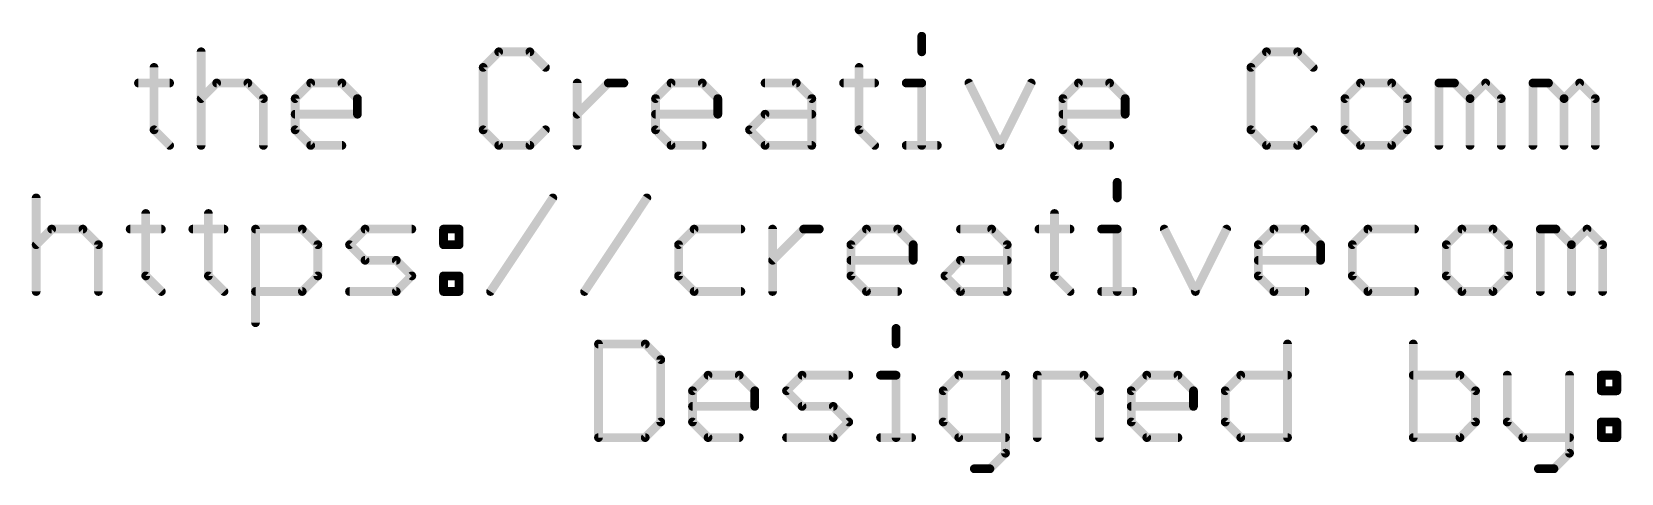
# Model space of a CAD drawing. Extents: x -10 to 108, y -11 to 39.
# Drawn here: x 23.23 to 50.91, y -10.7 to -3.03 of the extents above; entities that cross this region are included whole.
import ezdxf

# ---------------------------------------------------------------- set-up
doc = ezdxf.new("R2010")
doc.units = 0
doc.layers.add('51', color=53, linetype='CONTINUOUS')

msp = doc.modelspace()

# ---------------------------------------------------------------- linework, layer by layer
at = {"layer": '51', "const_width": 0.1524}
for points in [[(38.7262, -3.1056), (38.7262, -3.3768)], [(26.1764, -3.3768), (26.1764, -5.0038)], [(31.359, -3.3768), (31.0879, -3.648)], [(31.9014, -3.3768), (31.359, -3.3768)], [(32.1725, -3.648), (31.9014, -3.3768)], [(44.7291, -3.3768), (44.458, -3.648)], [(45.2715, -3.3768), (44.7291, -3.3768)], [(45.5426, -3.648), (45.2715, -3.3768)], [(25.3561, -3.648), (25.3561, -4.7326)], [(31.0879, -3.648), (31.0879, -4.7326)], [(37.6348, -3.648), (37.6348, -4.7326)], [(44.458, -3.648), (44.458, -4.7326)], [(25.085, -3.9191), (25.6273, -3.9191)], [(26.1764, -4.1903), (26.4476, -3.9191)], [(26.4476, -3.9191), (26.9899, -3.9191)], [(26.9899, -3.9191), (27.2611, -4.1903)], [(27.8136, -4.1903), (28.0847, -3.9191)], [(28.0847, -3.9191), (28.6271, -3.9191)], [(28.6271, -3.9191), (28.8982, -4.1903)], [(32.725, -5.0038), (32.725, -3.9191)], [(32.725, -4.4615), (33.2674, -3.9191)], [(33.2674, -3.9191), (33.5385, -3.9191)], [(34.0893, -4.1903), (34.3605, -3.9191)], [(34.3605, -3.9191), (34.9028, -3.9191)], [(34.9028, -3.9191), (35.174, -4.1903)], [(35.9976, -3.9191), (36.54, -3.9191)], [(36.54, -3.9191), (36.8111, -4.1903)], [(37.3636, -3.9191), (37.906, -3.9191)], [(38.4551, -3.9191), (38.7262, -3.9191)], [(38.7262, -3.9191), (38.7262, -5.0038)], [(39.5465, -3.9191), (40.0888, -5.0038)], [(40.0888, -5.0038), (40.6312, -3.9191)], [(41.1837, -4.1903), (41.4548, -3.9191)], [(41.4548, -3.9191), (41.9972, -3.9191)], [(41.9972, -3.9191), (42.2683, -4.1903)], [(46.3663, -3.9191), (46.0951, -4.1903)], [(46.9086, -3.9191), (46.3663, -3.9191)], [(47.1798, -4.1903), (46.9086, -3.9191)], [(47.7323, -5.0038), (47.7323, -3.9191)], [(47.7323, -3.9191), (48.0035, -3.9191)], [(48.0035, -3.9191), (48.2746, -4.1903)], [(48.2746, -4.1903), (48.5458, -3.9191)], [(48.5458, -3.9191), (48.817, -4.1903)], [(49.3695, -5.0038), (49.3695, -3.9191)], [(49.3695, -3.9191), (49.6406, -3.9191)], [(49.6406, -3.9191), (49.9118, -4.1903)], [(49.9118, -4.1903), (50.1829, -3.9191)], [(50.1829, -3.9191), (50.4541, -4.1903)], [(27.2611, -4.1903), (27.2611, -5.0038)], [(27.8136, -4.7326), (27.8136, -4.1903)], [(28.8982, -4.1903), (28.8982, -4.4615)], [(34.0893, -4.7326), (34.0893, -4.1903)], [(35.174, -4.1903), (35.174, -4.4615)], [(36.8111, -4.1903), (36.8111, -5.0038)], [(41.1837, -4.7326), (41.1837, -4.1903)], [(42.2683, -4.1903), (42.2683, -4.4615)], [(46.0951, -4.1903), (46.0951, -4.7326)], [(47.1798, -4.7326), (47.1798, -4.1903)], [(48.2746, -4.1903), (48.2746, -5.0038)], [(48.817, -4.1903), (48.817, -5.0038)], [(49.9118, -4.1903), (49.9118, -5.0038)], [(50.4541, -4.1903), (50.4541, -5.0038)], [(28.8982, -4.4615), (27.8136, -4.4615)], [(35.174, -4.4615), (34.0893, -4.4615)], [(35.7265, -4.7326), (35.9976, -4.4615)], [(35.9976, -4.4615), (36.8111, -4.4615)], [(42.2683, -4.4615), (41.1837, -4.4615)], [(25.3561, -4.7326), (25.6273, -5.0038)], [(28.0847, -5.0038), (27.8136, -4.7326)], [(31.0879, -4.7326), (31.359, -5.0038)], [(31.9014, -5.0038), (32.1725, -4.7326)], [(34.3605, -5.0038), (34.0893, -4.7326)], [(35.9976, -5.0038), (35.7265, -4.7326)], [(37.6348, -4.7326), (37.906, -5.0038)], [(41.4548, -5.0038), (41.1837, -4.7326)], [(44.458, -4.7326), (44.7291, -5.0038)], [(45.2715, -5.0038), (45.5426, -4.7326)], [(46.0951, -4.7326), (46.3663, -5.0038)], [(46.9086, -5.0038), (47.1798, -4.7326)], [(28.6271, -5.0038), (28.0847, -5.0038)], [(31.359, -5.0038), (31.9014, -5.0038)], [(34.9028, -5.0038), (34.3605, -5.0038)], [(36.8111, -5.0038), (35.9976, -5.0038)], [(38.4551, -5.0038), (38.9974, -5.0038)], [(41.9972, -5.0038), (41.4548, -5.0038)], [(44.7291, -5.0038), (45.2715, -5.0038)], [(46.3663, -5.0038), (46.9086, -5.0038)], [(42.129, -5.6456), (42.129, -5.9168)], [(23.3034, -5.9168), (23.3034, -7.5438)], [(31.2163, -7.5438), (32.3009, -5.9168)], [(32.8534, -7.5438), (33.9381, -5.9168)], [(25.2117, -6.188), (25.2117, -7.2726)], [(26.3031, -6.188), (26.3031, -7.2726)], [(41.0375, -6.188), (41.0375, -7.2726)], [(23.3034, -6.7303), (23.5745, -6.4591)], [(23.5745, -6.4591), (24.1168, -6.4591)], [(24.1168, -6.4591), (24.388, -6.7303)], [(24.9405, -6.4591), (25.4828, -6.4591)], [(26.032, -6.4591), (26.5743, -6.4591)], [(27.1234, -8.0861), (27.1234, -6.4591)], [(27.1234, -6.4591), (27.9369, -6.4591)], [(27.9369, -6.4591), (28.208, -6.7303)], [(28.7605, -6.7303), (29.0317, -6.4591)], [(29.0317, -6.4591), (29.8452, -6.4591)], [(30.3977, -6.4591), (30.6689, -6.4591)], [(30.3977, -6.7303), (30.3977, -6.4591)], [(30.6689, -6.4591), (30.6689, -6.7303)], [(34.7618, -6.4591), (34.4906, -6.7303)], [(35.5753, -6.4591), (34.7618, -6.4591)], [(36.1277, -7.5438), (36.1277, -6.4591)], [(36.1277, -7.0015), (36.6701, -6.4591)], [(36.6701, -6.4591), (36.9412, -6.4591)], [(37.492, -6.7303), (37.7632, -6.4591)], [(37.7632, -6.4591), (38.3055, -6.4591)], [(38.3055, -6.4591), (38.5767, -6.7303)], [(39.4004, -6.4591), (39.9427, -6.4591)], [(39.9427, -6.4591), (40.2139, -6.7303)], [(40.7664, -6.4591), (41.3087, -6.4591)], [(41.8578, -6.4591), (42.129, -6.4591)], [(42.129, -6.4591), (42.129, -7.5438)], [(42.9492, -6.4591), (43.4916, -7.5438)], [(43.4916, -7.5438), (44.0339, -6.4591)], [(44.5864, -6.7303), (44.8576, -6.4591)], [(44.8576, -6.4591), (45.3999, -6.4591)], [(45.3999, -6.4591), (45.671, -6.7303)], [(46.4947, -6.4591), (46.2235, -6.7303)], [(47.3082, -6.4591), (46.4947, -6.4591)], [(48.1319, -6.4591), (47.8607, -6.7303)], [(48.6742, -6.4591), (48.1319, -6.4591)], [(48.9454, -6.7303), (48.6742, -6.4591)], [(49.4979, -7.5438), (49.4979, -6.4591)], [(49.4979, -6.4591), (49.769, -6.4591)], [(49.769, -6.4591), (50.0402, -6.7303)], [(50.0402, -6.7303), (50.3114, -6.4591)], [(50.3114, -6.4591), (50.5825, -6.7303)], [(24.388, -6.7303), (24.388, -7.5438)], [(28.208, -6.7303), (28.208, -7.2726)], [(29.0317, -7.0015), (28.7605, -6.7303)], [(30.6689, -6.7303), (30.3977, -6.7303)], [(34.4906, -6.7303), (34.4906, -7.2726)], [(37.492, -7.2726), (37.492, -6.7303)], [(38.5767, -6.7303), (38.5767, -7.0015)], [(40.2139, -6.7303), (40.2139, -7.5438)], [(44.5864, -7.2726), (44.5864, -6.7303)], [(45.671, -6.7303), (45.671, -7.0015)], [(46.2235, -6.7303), (46.2235, -7.2726)], [(47.8607, -6.7303), (47.8607, -7.2726)], [(48.9454, -7.2726), (48.9454, -6.7303)], [(50.0402, -6.7303), (50.0402, -7.5438)], [(50.5825, -6.7303), (50.5825, -7.5438)], [(25.2117, -7.2726), (25.4828, -7.5438)], [(26.3031, -7.2726), (26.5743, -7.5438)], [(28.208, -7.2726), (27.9369, -7.5438)], [(29.574, -7.0015), (29.0317, -7.0015)], [(29.8452, -7.2726), (29.574, -7.0015)], [(29.574, -7.5438), (29.8452, -7.2726)], [(30.3977, -7.2726), (30.6689, -7.2726)], [(30.3977, -7.5438), (30.3977, -7.2726)], [(30.6689, -7.2726), (30.6689, -7.5438)], [(34.4906, -7.2726), (34.7618, -7.5438)], [(38.5767, -7.0015), (37.492, -7.0015)], [(37.7632, -7.5438), (37.492, -7.2726)], [(39.1292, -7.2726), (39.4004, -7.0015)], [(39.4004, -7.5438), (39.1292, -7.2726)], [(39.4004, -7.0015), (40.2139, -7.0015)], [(41.0375, -7.2726), (41.3087, -7.5438)], [(45.671, -7.0015), (44.5864, -7.0015)], [(44.8576, -7.5438), (44.5864, -7.2726)], [(46.2235, -7.2726), (46.4947, -7.5438)], [(47.8607, -7.2726), (48.1319, -7.5438)], [(48.6742, -7.5438), (48.9454, -7.2726)], [(27.9369, -7.5438), (27.1234, -7.5438)], [(28.7605, -7.5438), (29.574, -7.5438)], [(30.6689, -7.5438), (30.3977, -7.5438)], [(34.7618, -7.5438), (35.5753, -7.5438)], [(38.3055, -7.5438), (37.7632, -7.5438)], [(40.2139, -7.5438), (39.4004, -7.5438)], [(41.8578, -7.5438), (42.4001, -7.5438)], [(45.3999, -7.5438), (44.8576, -7.5438)], [(46.4947, -7.5438), (47.3082, -7.5438)], [(48.1319, -7.5438), (48.6742, -7.5438)], [(38.2788, -8.1856), (38.2788, -8.4568)], [(33.0962, -8.4568), (33.0962, -10.0838)], [(33.9097, -8.4568), (33.0962, -8.4568)], [(34.1809, -8.728), (33.9097, -8.4568)], [(45.0952, -8.4568), (45.0952, -10.0838)], [(47.2849, -8.4568), (47.2849, -10.0838)], [(34.1809, -9.8126), (34.1809, -8.728)], [(34.7334, -9.2703), (35.0045, -8.9991)], [(35.0045, -8.9991), (35.5468, -8.9991)], [(35.5468, -8.9991), (35.818, -9.2703)], [(36.3705, -9.2703), (36.6417, -8.9991)], [(36.6417, -8.9991), (37.4552, -8.9991)], [(38.0077, -8.9991), (38.2788, -8.9991)], [(38.2788, -8.9991), (38.2788, -10.0838)], [(39.3703, -8.9991), (39.0991, -9.2703)], [(40.1838, -8.9991), (39.3703, -8.9991)], [(40.1838, -10.355), (40.1838, -8.9991)], [(40.7363, -10.0838), (40.7363, -8.9991)], [(40.7363, -8.9991), (41.5498, -8.9991)], [(41.5498, -8.9991), (41.8209, -9.2703)], [(42.3734, -9.2703), (42.6446, -8.9991)], [(42.6446, -8.9991), (43.1869, -8.9991)], [(43.1869, -8.9991), (43.4581, -9.2703)], [(44.0106, -9.2703), (44.2817, -8.9991)], [(44.2817, -8.9991), (45.0952, -8.9991)], [(48.0984, -8.9991), (47.2849, -8.9991)], [(48.3695, -9.2703), (48.0984, -8.9991)], [(48.922, -8.9991), (48.922, -9.8126)], [(50.0067, -8.9991), (50.0067, -10.355)], [(50.5592, -8.9991), (50.8304, -8.9991)], [(50.5592, -9.2703), (50.5592, -8.9991)], [(50.8304, -8.9991), (50.8304, -9.2703)], [(34.7334, -9.8126), (34.7334, -9.2703)], [(35.818, -9.2703), (35.818, -9.5415)], [(36.6417, -9.5415), (36.3705, -9.2703)], [(39.0991, -9.2703), (39.0991, -9.8126)], [(41.8209, -9.2703), (41.8209, -10.0838)], [(42.3734, -9.8126), (42.3734, -9.2703)], [(43.4581, -9.2703), (43.4581, -9.5415)], [(44.0106, -9.8126), (44.0106, -9.2703)], [(48.3695, -9.8126), (48.3695, -9.2703)], [(50.8304, -9.2703), (50.5592, -9.2703)], [(35.818, -9.5415), (34.7334, -9.5415)], [(37.184, -9.5415), (36.6417, -9.5415)], [(37.4552, -9.8126), (37.184, -9.5415)], [(43.4581, -9.5415), (42.3734, -9.5415)], [(33.9097, -10.0838), (34.1809, -9.8126)], [(35.0045, -10.0838), (34.7334, -9.8126)], [(37.184, -10.0838), (37.4552, -9.8126)], [(39.0991, -9.8126), (39.3703, -10.0838)], [(42.6446, -10.0838), (42.3734, -9.8126)], [(44.2817, -10.0838), (44.0106, -9.8126)], [(48.0984, -10.0838), (48.3695, -9.8126)], [(48.922, -9.8126), (49.1932, -10.0838)], [(50.5592, -9.8126), (50.8304, -9.8126)], [(50.5592, -10.0838), (50.5592, -9.8126)], [(50.8304, -9.8126), (50.8304, -10.0838)], [(33.0962, -10.0838), (33.9097, -10.0838)], [(35.5468, -10.0838), (35.0045, -10.0838)], [(36.3705, -10.0838), (37.184, -10.0838)], [(38.0077, -10.0838), (38.55, -10.0838)], [(39.3703, -10.0838), (40.1838, -10.0838)], [(43.1869, -10.0838), (42.6446, -10.0838)], [(45.0952, -10.0838), (44.2817, -10.0838)], [(47.2849, -10.0838), (48.0984, -10.0838)], [(49.1932, -10.0838), (50.0067, -10.0838)], [(50.8304, -10.0838), (50.5592, -10.0838)], [(39.9126, -10.6261), (40.1838, -10.355)], [(50.0067, -10.355), (49.7355, -10.6261)], [(39.6414, -10.6261), (39.9126, -10.6261)], [(49.7355, -10.6261), (49.4644, -10.6261)]]:
    msp.add_lwpolyline(points, dxfattribs=at)
at = {"layer": '51', "const_width": 0.0762}
for points in [[(38.7643, -3.1056, 1), (38.6881, -3.1056)], [(26.2145, -3.3768, 1), (26.1383, -3.3768)], [(31.359, -3.3387, 1), (31.359, -3.4149)], [(31.386, -3.4038, 1), (31.3321, -3.3499)], [(31.9283, -3.3499, 1), (31.8744, -3.4038)], [(31.9014, -3.4149, 1), (31.9014, -3.3387)], [(44.7291, -3.3387, 1), (44.7291, -3.4149)], [(44.7561, -3.4038, 1), (44.7022, -3.3499)], [(45.2984, -3.3499, 1), (45.2445, -3.4038)], [(45.2715, -3.4149, 1), (45.2715, -3.3387)], [(25.3942, -3.648, 1), (25.318, -3.648)], [(31.0609, -3.621, 1), (31.1148, -3.6749)], [(31.126, -3.648, 1), (31.0498, -3.648)], [(32.1456, -3.6749, 1), (32.1995, -3.621)], [(37.6729, -3.648, 1), (37.5967, -3.648)], [(38.6881, -3.3768, 1), (38.7643, -3.3768)], [(44.431, -3.621, 1), (44.4849, -3.6749)], [(44.4961, -3.648, 1), (44.4199, -3.648)], [(45.5157, -3.6749, 1), (45.5696, -3.621)], [(25.085, -3.881, 1), (25.085, -3.9572)], [(25.6273, -3.9572, 1), (25.6273, -3.881)], [(26.4476, -3.881, 1), (26.4476, -3.9572)], [(26.4745, -3.9461, 1), (26.4206, -3.8922)], [(27.0168, -3.8922, 1), (26.963, -3.9461)], [(26.9899, -3.9572, 1), (26.9899, -3.881)], [(28.0847, -3.881, 1), (28.0847, -3.9572)], [(28.1117, -3.9461, 1), (28.0578, -3.8922)], [(28.654, -3.8922, 1), (28.6001, -3.9461)], [(28.6271, -3.9572, 1), (28.6271, -3.881)], [(32.7631, -3.9191, 1), (32.6869, -3.9191)], [(33.2674, -3.881, 1), (33.2674, -3.9572)], [(33.2943, -3.9461, 1), (33.2404, -3.8922)], [(33.5385, -3.9572, 1), (33.5385, -3.881)], [(34.3605, -3.881, 1), (34.3605, -3.9572)], [(34.3874, -3.9461, 1), (34.3335, -3.8922)], [(34.9298, -3.8922, 1), (34.8759, -3.9461)], [(34.9028, -3.9572, 1), (34.9028, -3.881)], [(35.9976, -3.881, 1), (35.9976, -3.9572)], [(36.5669, -3.8922, 1), (36.513, -3.9461)], [(36.54, -3.9572, 1), (36.54, -3.881)], [(37.3636, -3.881, 1), (37.3636, -3.9572)], [(37.906, -3.9572, 1), (37.906, -3.881)], [(38.4551, -3.881, 1), (38.4551, -3.9572)], [(38.7643, -3.9191, 1), (38.6881, -3.9191)], [(38.7262, -3.9572, 1), (38.7262, -3.881)], [(39.5806, -3.9021, 1), (39.5124, -3.9362)], [(40.6652, -3.9362, 1), (40.5971, -3.9021)], [(41.4548, -3.881, 1), (41.4548, -3.9572)], [(41.4818, -3.9461, 1), (41.4279, -3.8922)], [(42.0241, -3.8922, 1), (41.9702, -3.9461)], [(41.9972, -3.9572, 1), (41.9972, -3.881)], [(46.3663, -3.881, 1), (46.3663, -3.9572)], [(46.3932, -3.9461, 1), (46.3394, -3.8922)], [(46.9356, -3.8922, 1), (46.8817, -3.9461)], [(46.9086, -3.9572, 1), (46.9086, -3.881)], [(47.7704, -3.9191, 1), (47.6942, -3.9191)], [(47.7323, -3.881, 1), (47.7323, -3.9572)], [(48.0304, -3.8922, 1), (47.9765, -3.9461)], [(48.0035, -3.9572, 1), (48.0035, -3.881)], [(48.5727, -3.8922, 1), (48.5188, -3.9461)], [(48.5727, -3.9461, 1), (48.5188, -3.8922)], [(49.4076, -3.9191, 1), (49.3314, -3.9191)], [(49.3695, -3.881, 1), (49.3695, -3.9572)], [(49.6676, -3.8922, 1), (49.6137, -3.9461)], [(49.6406, -3.9572, 1), (49.6406, -3.881)], [(50.2099, -3.8922, 1), (50.156, -3.9461)], [(50.2099, -3.9461, 1), (50.156, -3.8922)], [(26.1495, -4.1634, 1), (26.2033, -4.2172)], [(27.2992, -4.1903, 1), (27.223, -4.1903)], [(27.2341, -4.2172, 1), (27.288, -4.1634)], [(27.8517, -4.1903, 1), (27.7755, -4.1903)], [(27.7866, -4.1634, 1), (27.8405, -4.2172)], [(28.9363, -4.1903, 1), (28.8601, -4.1903)], [(28.8713, -4.2172, 1), (28.9252, -4.1634)], [(34.1274, -4.1903, 1), (34.0512, -4.1903)], [(34.0624, -4.1634, 1), (34.1163, -4.2172)], [(35.2121, -4.1903, 1), (35.1359, -4.1903)], [(35.147, -4.2172, 1), (35.2009, -4.1634)], [(36.8492, -4.1903, 1), (36.773, -4.1903)], [(36.7842, -4.2172, 1), (36.8381, -4.1634)], [(41.2218, -4.1903, 1), (41.1456, -4.1903)], [(41.1567, -4.1634, 1), (41.2106, -4.2172)], [(42.3064, -4.1903, 1), (42.2302, -4.1903)], [(42.2414, -4.2172, 1), (42.2953, -4.1634)], [(46.1332, -4.1903, 1), (46.057, -4.1903)], [(46.0682, -4.1634, 1), (46.1221, -4.2172)], [(47.2179, -4.1903, 1), (47.1417, -4.1903)], [(47.1529, -4.2172, 1), (47.2067, -4.1634)], [(48.3127, -4.1903, 1), (48.2365, -4.1903)], [(48.2477, -4.1634, 1), (48.3016, -4.2172)], [(48.2477, -4.2172, 1), (48.3016, -4.1634)], [(48.8551, -4.1903, 1), (48.7789, -4.1903)], [(48.79, -4.2172, 1), (48.8439, -4.1634)], [(49.9499, -4.1903, 1), (49.8737, -4.1903)], [(49.8848, -4.1634, 1), (49.9387, -4.2172)], [(49.8848, -4.2172, 1), (49.9387, -4.1634)], [(50.4922, -4.1903, 1), (50.416, -4.1903)], [(50.4272, -4.2172, 1), (50.4811, -4.1634)], [(27.8136, -4.4234, 1), (27.8136, -4.4996)], [(28.8601, -4.4615, 1), (28.9363, -4.4615)], [(28.8982, -4.4996, 1), (28.8982, -4.4234)], [(32.6981, -4.4345, 1), (32.752, -4.4884)], [(34.0893, -4.4234, 1), (34.0893, -4.4996)], [(35.1359, -4.4615, 1), (35.2121, -4.4615)], [(35.174, -4.4996, 1), (35.174, -4.4234)], [(35.9976, -4.4234, 1), (35.9976, -4.4996)], [(36.0246, -4.4884, 1), (35.9707, -4.4345)], [(36.8111, -4.4996, 1), (36.8111, -4.4234)], [(41.1837, -4.4234, 1), (41.1837, -4.4996)], [(42.2302, -4.4615, 1), (42.3064, -4.4615)], [(42.2683, -4.4996, 1), (42.2683, -4.4234)], [(25.3831, -4.7057, 1), (25.3292, -4.7596)], [(25.318, -4.7326, 1), (25.3942, -4.7326)], [(27.8405, -4.7057, 1), (27.7866, -4.7596)], [(27.7755, -4.7326, 1), (27.8517, -4.7326)], [(31.1148, -4.7057, 1), (31.0609, -4.7596)], [(31.0498, -4.7326, 1), (31.126, -4.7326)], [(32.1995, -4.7596, 1), (32.1456, -4.7057)], [(34.1163, -4.7057, 1), (34.0624, -4.7596)], [(34.0512, -4.7326, 1), (34.1274, -4.7326)], [(35.7534, -4.7057, 1), (35.6995, -4.7596)], [(35.6995, -4.7057, 1), (35.7534, -4.7596)], [(37.6617, -4.7057, 1), (37.6079, -4.7596)], [(37.5967, -4.7326, 1), (37.6729, -4.7326)], [(41.2106, -4.7057, 1), (41.1567, -4.7596)], [(41.1456, -4.7326, 1), (41.2218, -4.7326)], [(44.4849, -4.7057, 1), (44.431, -4.7596)], [(44.4199, -4.7326, 1), (44.4961, -4.7326)], [(45.5696, -4.7596, 1), (45.5157, -4.7057)], [(46.1221, -4.7057, 1), (46.0682, -4.7596)], [(46.057, -4.7326, 1), (46.1332, -4.7326)], [(47.1417, -4.7326, 1), (47.2179, -4.7326)], [(47.2067, -4.7596, 1), (47.1529, -4.7057)], [(25.6004, -5.0307, 1), (25.6542, -4.9769)], [(26.1383, -5.0038, 1), (26.2145, -5.0038)], [(27.223, -5.0038, 1), (27.2992, -5.0038)], [(28.0847, -4.9657, 1), (28.0847, -5.0419)], [(28.0578, -5.0307, 1), (28.1117, -4.9769)], [(28.6271, -5.0419, 1), (28.6271, -4.9657)], [(31.359, -4.9657, 1), (31.359, -5.0419)], [(31.3321, -5.0307, 1), (31.386, -4.9769)], [(31.8744, -4.9769, 1), (31.9283, -5.0307)], [(31.9014, -5.0419, 1), (31.9014, -4.9657)], [(32.6869, -5.0038, 1), (32.7631, -5.0038)], [(34.3605, -4.9657, 1), (34.3605, -5.0419)], [(34.3335, -5.0307, 1), (34.3874, -4.9769)], [(34.9028, -5.0419, 1), (34.9028, -4.9657)], [(35.9976, -4.9657, 1), (35.9976, -5.0419)], [(35.9707, -5.0307, 1), (36.0246, -4.9769)], [(36.773, -5.0038, 1), (36.8492, -5.0038)], [(36.8111, -5.0419, 1), (36.8111, -4.9657)], [(37.879, -5.0307, 1), (37.9329, -4.9769)], [(38.4551, -4.9657, 1), (38.4551, -5.0419)], [(38.6881, -5.0038, 1), (38.7643, -5.0038)], [(38.9974, -5.0419, 1), (38.9974, -4.9657)], [(40.0548, -4.9868, 1), (40.1229, -5.0208)], [(40.0548, -5.0208, 1), (40.1229, -4.9868)], [(41.4548, -4.9657, 1), (41.4548, -5.0419)], [(41.4279, -5.0307, 1), (41.4818, -4.9769)], [(41.9972, -5.0419, 1), (41.9972, -4.9657)], [(44.7291, -4.9657, 1), (44.7291, -5.0419)], [(44.7022, -5.0307, 1), (44.7561, -4.9769)], [(45.2445, -4.9769, 1), (45.2984, -5.0307)], [(45.2715, -5.0419, 1), (45.2715, -4.9657)], [(46.3663, -4.9657, 1), (46.3663, -5.0419)], [(46.3394, -5.0307, 1), (46.3932, -4.9769)], [(46.8817, -4.9769, 1), (46.9356, -5.0307)], [(46.9086, -5.0419, 1), (46.9086, -4.9657)], [(47.6942, -5.0038, 1), (47.7704, -5.0038)], [(48.2365, -5.0038, 1), (48.3127, -5.0038)], [(48.7789, -5.0038, 1), (48.8551, -5.0038)], [(49.3314, -5.0038, 1), (49.4076, -5.0038)], [(49.8737, -5.0038, 1), (49.9499, -5.0038)], [(50.416, -5.0038, 1), (50.4922, -5.0038)], [(42.1671, -5.6456, 1), (42.0909, -5.6456)], [(23.3415, -5.9168, 1), (23.2653, -5.9168)], [(32.3326, -5.9379, 1), (32.2692, -5.8957)], [(33.9698, -5.9379, 1), (33.9064, -5.8957)], [(42.0909, -5.9168, 1), (42.1671, -5.9168)], [(25.2498, -6.188, 1), (25.1736, -6.188)], [(26.3412, -6.188, 1), (26.265, -6.188)], [(41.0756, -6.188, 1), (40.9994, -6.188)], [(23.5745, -6.421, 1), (23.5745, -6.4972)], [(23.6015, -6.4861, 1), (23.5476, -6.4322)], [(24.1438, -6.4322, 1), (24.0899, -6.4861)], [(24.1168, -6.4972, 1), (24.1168, -6.421)], [(24.9405, -6.421, 1), (24.9405, -6.4972)], [(25.4828, -6.4972, 1), (25.4828, -6.421)], [(26.032, -6.421, 1), (26.032, -6.4972)], [(26.5743, -6.4972, 1), (26.5743, -6.421)], [(27.1615, -6.4591, 1), (27.0853, -6.4591)], [(27.1234, -6.421, 1), (27.1234, -6.4972)], [(27.9638, -6.4322, 1), (27.9099, -6.4861)], [(27.9369, -6.4972, 1), (27.9369, -6.421)], [(29.0317, -6.421, 1), (29.0317, -6.4972)], [(29.0586, -6.4861, 1), (29.0048, -6.4322)], [(29.8452, -6.4972, 1), (29.8452, -6.421)], [(30.3977, -6.421, 1), (30.3977, -6.4972)], [(30.4358, -6.4591, 1), (30.3596, -6.4591)], [(30.707, -6.4591, 1), (30.6308, -6.4591)], [(30.6689, -6.4972, 1), (30.6689, -6.421)], [(34.7618, -6.421, 1), (34.7618, -6.4972)], [(34.7887, -6.4861, 1), (34.7348, -6.4322)], [(35.5753, -6.4972, 1), (35.5753, -6.421)], [(36.1658, -6.4591, 1), (36.0896, -6.4591)], [(36.6701, -6.421, 1), (36.6701, -6.4972)], [(36.697, -6.4861, 1), (36.6431, -6.4322)], [(36.9412, -6.4972, 1), (36.9412, -6.421)], [(37.7632, -6.421, 1), (37.7632, -6.4972)], [(37.7901, -6.4861, 1), (37.7363, -6.4322)], [(38.3325, -6.4322, 1), (38.2786, -6.4861)], [(38.3055, -6.4972, 1), (38.3055, -6.421)], [(39.4004, -6.421, 1), (39.4004, -6.4972)], [(39.9696, -6.4322, 1), (39.9158, -6.4861)], [(39.9427, -6.4972, 1), (39.9427, -6.421)], [(40.7664, -6.421, 1), (40.7664, -6.4972)], [(41.3087, -6.4972, 1), (41.3087, -6.421)], [(41.8578, -6.421, 1), (41.8578, -6.4972)], [(42.1671, -6.4591, 1), (42.0909, -6.4591)], [(42.129, -6.4972, 1), (42.129, -6.421)], [(42.9833, -6.4421, 1), (42.9152, -6.4762)], [(44.068, -6.4762, 1), (43.9998, -6.4421)], [(44.8576, -6.421, 1), (44.8576, -6.4972)], [(44.8845, -6.4861, 1), (44.8306, -6.4322)], [(45.4268, -6.4322, 1), (45.3729, -6.4861)], [(45.3999, -6.4972, 1), (45.3999, -6.421)], [(46.4947, -6.421, 1), (46.4947, -6.4972)], [(46.5216, -6.4861, 1), (46.4678, -6.4322)], [(47.3082, -6.4972, 1), (47.3082, -6.421)], [(48.1319, -6.421, 1), (48.1319, -6.4972)], [(48.1588, -6.4861, 1), (48.1049, -6.4322)], [(48.7011, -6.4322, 1), (48.6473, -6.4861)], [(48.6742, -6.4972, 1), (48.6742, -6.421)], [(49.536, -6.4591, 1), (49.4598, -6.4591)], [(49.4979, -6.421, 1), (49.4979, -6.4972)], [(49.796, -6.4322, 1), (49.7421, -6.4861)], [(49.769, -6.4972, 1), (49.769, -6.421)], [(50.3383, -6.4322, 1), (50.2844, -6.4861)], [(50.3383, -6.4861, 1), (50.2844, -6.4322)], [(23.2764, -6.7034, 1), (23.3303, -6.7572)], [(24.4261, -6.7303, 1), (24.3499, -6.7303)], [(24.3611, -6.7572, 1), (24.415, -6.7034)], [(28.2461, -6.7303, 1), (28.1699, -6.7303)], [(28.1811, -6.7572, 1), (28.235, -6.7034)], [(28.7875, -6.7034, 1), (28.7336, -6.7572)], [(28.7336, -6.7034, 1), (28.7875, -6.7572)], [(30.3977, -6.6922, 1), (30.3977, -6.7684)], [(30.3596, -6.7303, 1), (30.4358, -6.7303)], [(30.6308, -6.7303, 1), (30.707, -6.7303)], [(30.6689, -6.7684, 1), (30.6689, -6.6922)], [(34.5287, -6.7303, 1), (34.4525, -6.7303)], [(34.4636, -6.7034, 1), (34.5175, -6.7572)], [(37.5301, -6.7303, 1), (37.4539, -6.7303)], [(37.4651, -6.7034, 1), (37.519, -6.7572)], [(38.6148, -6.7303, 1), (38.5386, -6.7303)], [(38.5498, -6.7572, 1), (38.6036, -6.7034)], [(40.252, -6.7303, 1), (40.1758, -6.7303)], [(40.1869, -6.7572, 1), (40.2408, -6.7034)], [(44.6245, -6.7303, 1), (44.5483, -6.7303)], [(44.5594, -6.7034, 1), (44.6133, -6.7572)], [(45.7091, -6.7303, 1), (45.6329, -6.7303)], [(45.6441, -6.7572, 1), (45.698, -6.7034)], [(46.2616, -6.7303, 1), (46.1854, -6.7303)], [(46.1966, -6.7034, 1), (46.2505, -6.7572)], [(47.8988, -6.7303, 1), (47.8226, -6.7303)], [(47.8338, -6.7034, 1), (47.8876, -6.7572)], [(48.9835, -6.7303, 1), (48.9073, -6.7303)], [(48.9184, -6.7572, 1), (48.9723, -6.7034)], [(50.0783, -6.7303, 1), (50.0021, -6.7303)], [(50.0132, -6.7034, 1), (50.0671, -6.7572)], [(50.0132, -6.7572, 1), (50.0671, -6.7034)], [(50.6206, -6.7303, 1), (50.5444, -6.7303)], [(50.5556, -6.7572, 1), (50.6095, -6.7034)], [(25.2386, -7.2457, 1), (25.1847, -7.2996)], [(26.3301, -7.2457, 1), (26.2762, -7.2996)], [(28.235, -7.2996, 1), (28.1811, -7.2457)], [(29.0317, -6.9634, 1), (29.0317, -7.0396)], [(29.0048, -7.0284, 1), (29.0586, -6.9745)], [(29.601, -6.9745, 1), (29.5471, -7.0284)], [(29.574, -7.0396, 1), (29.574, -6.9634)], [(29.8721, -7.2996, 1), (29.8183, -7.2457)], [(30.3977, -7.2345, 1), (30.3977, -7.3107)], [(30.4358, -7.2726, 1), (30.3596, -7.2726)], [(30.707, -7.2726, 1), (30.6308, -7.2726)], [(30.6689, -7.3107, 1), (30.6689, -7.2345)], [(34.5175, -7.2457, 1), (34.4636, -7.2996)], [(36.1008, -6.9745, 1), (36.1547, -7.0284)], [(37.492, -6.9634, 1), (37.492, -7.0396)], [(37.519, -7.2457, 1), (37.4651, -7.2996)], [(38.5386, -7.0015, 1), (38.6148, -7.0015)], [(38.5767, -7.0396, 1), (38.5767, -6.9634)], [(39.1561, -7.2457, 1), (39.1023, -7.2996)], [(39.4004, -6.9634, 1), (39.4004, -7.0396)], [(39.4273, -7.0284, 1), (39.3734, -6.9745)], [(40.2139, -7.0396, 1), (40.2139, -6.9634)], [(41.0645, -7.2457, 1), (41.0106, -7.2996)], [(44.6133, -7.2457, 1), (44.5594, -7.2996)], [(44.5864, -6.9634, 1), (44.5864, -7.0396)], [(45.6329, -7.0015, 1), (45.7091, -7.0015)], [(45.671, -7.0396, 1), (45.671, -6.9634)], [(46.2505, -7.2457, 1), (46.1966, -7.2996)], [(47.8876, -7.2457, 1), (47.8338, -7.2996)], [(48.9723, -7.2996, 1), (48.9184, -7.2457)], [(25.1736, -7.2726, 1), (25.2498, -7.2726)], [(26.265, -7.2726, 1), (26.3412, -7.2726)], [(27.1234, -7.5057, 1), (27.1234, -7.5819)], [(27.9369, -7.5819, 1), (27.9369, -7.5057)], [(28.1699, -7.2726, 1), (28.2461, -7.2726)], [(28.7605, -7.5057, 1), (28.7605, -7.5819)], [(29.574, -7.5819, 1), (29.574, -7.5057)], [(29.8183, -7.2996, 1), (29.8721, -7.2457)], [(30.3977, -7.5057, 1), (30.3977, -7.5819)], [(30.6689, -7.5819, 1), (30.6689, -7.5057)], [(34.4525, -7.2726, 1), (34.5287, -7.2726)], [(34.7618, -7.5057, 1), (34.7618, -7.5819)], [(35.5753, -7.5819, 1), (35.5753, -7.5057)], [(37.4539, -7.2726, 1), (37.5301, -7.2726)], [(37.7632, -7.5057, 1), (37.7632, -7.5819)], [(38.3055, -7.5819, 1), (38.3055, -7.5057)], [(39.1023, -7.2457, 1), (39.1561, -7.2996)], [(39.4004, -7.5057, 1), (39.4004, -7.5819)], [(40.2139, -7.5819, 1), (40.2139, -7.5057)], [(40.9994, -7.2726, 1), (41.0756, -7.2726)], [(41.8578, -7.5057, 1), (41.8578, -7.5819)], [(42.4001, -7.5819, 1), (42.4001, -7.5057)], [(44.5483, -7.2726, 1), (44.6245, -7.2726)], [(44.8576, -7.5057, 1), (44.8576, -7.5819)], [(45.3999, -7.5819, 1), (45.3999, -7.5057)], [(46.1854, -7.2726, 1), (46.2616, -7.2726)], [(46.4947, -7.5057, 1), (46.4947, -7.5819)], [(47.3082, -7.5819, 1), (47.3082, -7.5057)], [(47.8226, -7.2726, 1), (47.8988, -7.2726)], [(48.1319, -7.5057, 1), (48.1319, -7.5819)], [(48.6742, -7.5819, 1), (48.6742, -7.5057)], [(48.9073, -7.2726, 1), (48.9835, -7.2726)], [(23.2653, -7.5438, 1), (23.3415, -7.5438)], [(24.3499, -7.5438, 1), (24.4261, -7.5438)], [(25.4559, -7.5707, 1), (25.5098, -7.5169)], [(26.5473, -7.5707, 1), (26.6012, -7.5169)], [(27.9099, -7.5169, 1), (27.9638, -7.5707)], [(29.5471, -7.5169, 1), (29.601, -7.5707)], [(30.3596, -7.5438, 1), (30.4358, -7.5438)], [(30.6308, -7.5438, 1), (30.707, -7.5438)], [(31.1846, -7.5227, 1), (31.248, -7.5649)], [(32.8217, -7.5227, 1), (32.8851, -7.5649)], [(34.7348, -7.5707, 1), (34.7887, -7.5169)], [(36.0896, -7.5438, 1), (36.1658, -7.5438)], [(37.7363, -7.5707, 1), (37.7901, -7.5169)], [(39.3734, -7.5707, 1), (39.4273, -7.5169)], [(40.1758, -7.5438, 1), (40.252, -7.5438)], [(41.2817, -7.5707, 1), (41.3356, -7.5169)], [(42.0909, -7.5438, 1), (42.1671, -7.5438)], [(43.4575, -7.5268, 1), (43.5256, -7.5608)], [(43.4575, -7.5608, 1), (43.5256, -7.5268)], [(44.8306, -7.5707, 1), (44.8845, -7.5169)], [(46.4678, -7.5707, 1), (46.5216, -7.5169)], [(48.1049, -7.5707, 1), (48.1588, -7.5169)], [(48.6473, -7.5169, 1), (48.7011, -7.5707)], [(49.4598, -7.5438, 1), (49.536, -7.5438)], [(50.0021, -7.5438, 1), (50.0783, -7.5438)], [(50.5444, -7.5438, 1), (50.6206, -7.5438)], [(27.0853, -8.0861, 1), (27.1615, -8.0861)], [(38.3169, -8.1856, 1), (38.2407, -8.1856)], [(33.1343, -8.4568, 1), (33.0581, -8.4568)], [(33.0962, -8.4187, 1), (33.0962, -8.4949)], [(33.9366, -8.4299, 1), (33.8828, -8.4838)], [(33.9097, -8.4949, 1), (33.9097, -8.4187)], [(38.2407, -8.4568, 1), (38.3169, -8.4568)], [(45.1333, -8.4568, 1), (45.0571, -8.4568)], [(47.323, -8.4568, 1), (47.2468, -8.4568)], [(34.219, -8.728, 1), (34.1428, -8.728)], [(34.1539, -8.7549, 1), (34.2078, -8.701)], [(35.0045, -8.961, 1), (35.0045, -9.0372)], [(35.0315, -9.0261, 1), (34.9776, -8.9722)], [(35.5738, -8.9722, 1), (35.5199, -9.0261)], [(35.5468, -9.0372, 1), (35.5468, -8.961)], [(36.6417, -8.961, 1), (36.6417, -9.0372)], [(36.6686, -9.0261, 1), (36.6147, -8.9722)], [(37.4552, -9.0372, 1), (37.4552, -8.961)], [(38.0077, -8.961, 1), (38.0077, -9.0372)], [(38.3169, -8.9991, 1), (38.2407, -8.9991)], [(38.2788, -9.0372, 1), (38.2788, -8.961)], [(39.3703, -8.961, 1), (39.3703, -9.0372)], [(39.3972, -9.0261, 1), (39.3433, -8.9722)], [(40.2219, -8.9991, 1), (40.1457, -8.9991)], [(40.1838, -9.0372, 1), (40.1838, -8.961)], [(40.7744, -8.9991, 1), (40.6982, -8.9991)], [(40.7363, -8.961, 1), (40.7363, -9.0372)], [(41.5767, -8.9722, 1), (41.5228, -9.0261)], [(41.5498, -9.0372, 1), (41.5498, -8.961)], [(42.6446, -8.961, 1), (42.6446, -9.0372)], [(42.6715, -9.0261, 1), (42.6176, -8.9722)], [(43.2139, -8.9722, 1), (43.16, -9.0261)], [(43.1869, -9.0372, 1), (43.1869, -8.961)], [(44.2817, -8.961, 1), (44.2817, -9.0372)], [(44.3087, -9.0261, 1), (44.2548, -8.9722)], [(45.0952, -9.0372, 1), (45.0952, -8.961)], [(47.2849, -8.961, 1), (47.2849, -9.0372)], [(48.1253, -8.9722, 1), (48.0714, -9.0261)], [(48.0984, -9.0372, 1), (48.0984, -8.961)], [(48.9601, -8.9991, 1), (48.8839, -8.9991)], [(50.0448, -8.9991, 1), (49.9686, -8.9991)], [(50.5592, -8.961, 1), (50.5592, -9.0372)], [(50.5973, -8.9991, 1), (50.5211, -8.9991)], [(50.8685, -8.9991, 1), (50.7923, -8.9991)], [(50.8304, -9.0372, 1), (50.8304, -8.961)], [(34.7715, -9.2703, 1), (34.6953, -9.2703)], [(34.7064, -9.2434, 1), (34.7603, -9.2972)], [(35.8561, -9.2703, 1), (35.7799, -9.2703)], [(35.7911, -9.2972, 1), (35.845, -9.2434)], [(36.3975, -9.2434, 1), (36.3436, -9.2972)], [(36.3436, -9.2434, 1), (36.3975, -9.2972)], [(39.1372, -9.2703, 1), (39.061, -9.2703)], [(39.0722, -9.2434, 1), (39.126, -9.2972)], [(41.859, -9.2703, 1), (41.7828, -9.2703)], [(41.794, -9.2972, 1), (41.8479, -9.2434)], [(42.4115, -9.2703, 1), (42.3353, -9.2703)], [(42.3465, -9.2434, 1), (42.4004, -9.2972)], [(43.4962, -9.2703, 1), (43.42, -9.2703)], [(43.4311, -9.2972, 1), (43.485, -9.2434)], [(44.0487, -9.2703, 1), (43.9725, -9.2703)], [(43.9836, -9.2434, 1), (44.0375, -9.2972)], [(48.4076, -9.2703, 1), (48.3314, -9.2703)], [(48.3426, -9.2972, 1), (48.3965, -9.2434)], [(50.5592, -9.2322, 1), (50.5592, -9.3084)], [(50.5211, -9.2703, 1), (50.5973, -9.2703)], [(50.7923, -9.2703, 1), (50.8685, -9.2703)], [(50.8304, -9.3084, 1), (50.8304, -9.2322)], [(34.7334, -9.5034, 1), (34.7334, -9.5796)], [(35.7799, -9.5415, 1), (35.8561, -9.5415)], [(35.818, -9.5796, 1), (35.818, -9.5034)], [(36.6417, -9.5034, 1), (36.6417, -9.5796)], [(36.6147, -9.5684, 1), (36.6686, -9.5145)], [(37.2109, -9.5145, 1), (37.1571, -9.5684)], [(37.184, -9.5796, 1), (37.184, -9.5034)], [(42.3734, -9.5034, 1), (42.3734, -9.5796)], [(43.42, -9.5415, 1), (43.4962, -9.5415)], [(43.4581, -9.5796, 1), (43.4581, -9.5034)], [(34.1428, -9.8126, 1), (34.219, -9.8126)], [(34.2078, -9.8396, 1), (34.1539, -9.7857)], [(34.7603, -9.7857, 1), (34.7064, -9.8396)], [(34.6953, -9.8126, 1), (34.7715, -9.8126)], [(37.4821, -9.8396, 1), (37.4282, -9.7857)], [(37.4282, -9.8396, 1), (37.4821, -9.7857)], [(39.126, -9.7857, 1), (39.0722, -9.8396)], [(39.061, -9.8126, 1), (39.1372, -9.8126)], [(42.4004, -9.7857, 1), (42.3465, -9.8396)], [(42.3353, -9.8126, 1), (42.4115, -9.8126)], [(44.0375, -9.7857, 1), (43.9836, -9.8396)], [(43.9725, -9.8126, 1), (44.0487, -9.8126)], [(48.3314, -9.8126, 1), (48.4076, -9.8126)], [(48.3965, -9.8396, 1), (48.3426, -9.7857)], [(48.949, -9.7857, 1), (48.8951, -9.8396)], [(48.8839, -9.8126, 1), (48.9601, -9.8126)], [(50.5592, -9.7745, 1), (50.5592, -9.8507)], [(50.5973, -9.8126, 1), (50.5211, -9.8126)], [(50.8685, -9.8126, 1), (50.7923, -9.8126)], [(50.8304, -9.8507, 1), (50.8304, -9.7745)], [(33.0962, -10.0457, 1), (33.0962, -10.1219)], [(33.0581, -10.0838, 1), (33.1343, -10.0838)], [(33.8828, -10.0569, 1), (33.9366, -10.1107)], [(33.9097, -10.1219, 1), (33.9097, -10.0457)], [(35.0045, -10.0457, 1), (35.0045, -10.1219)], [(34.9776, -10.1107, 1), (35.0315, -10.0569)], [(35.5468, -10.1219, 1), (35.5468, -10.0457)], [(36.3705, -10.0457, 1), (36.3705, -10.1219)], [(37.1571, -10.0569, 1), (37.2109, -10.1107)], [(37.184, -10.1219, 1), (37.184, -10.0457)], [(38.0077, -10.0457, 1), (38.0077, -10.1219)], [(38.2407, -10.0838, 1), (38.3169, -10.0838)], [(38.55, -10.1219, 1), (38.55, -10.0457)], [(39.3703, -10.0457, 1), (39.3703, -10.1219)], [(39.3433, -10.1107, 1), (39.3972, -10.0569)], [(40.1838, -10.1219, 1), (40.1838, -10.0457)], [(40.6982, -10.0838, 1), (40.7744, -10.0838)], [(41.7828, -10.0838, 1), (41.859, -10.0838)], [(42.6446, -10.0457, 1), (42.6446, -10.1219)], [(42.6176, -10.1107, 1), (42.6715, -10.0569)], [(43.1869, -10.1219, 1), (43.1869, -10.0457)], [(44.2817, -10.0457, 1), (44.2817, -10.1219)], [(44.2548, -10.1107, 1), (44.3087, -10.0569)], [(45.0571, -10.0838, 1), (45.1333, -10.0838)], [(45.0952, -10.1219, 1), (45.0952, -10.0457)], [(47.2849, -10.0457, 1), (47.2849, -10.1219)], [(47.2468, -10.0838, 1), (47.323, -10.0838)], [(48.0714, -10.0569, 1), (48.1253, -10.1107)], [(48.0984, -10.1219, 1), (48.0984, -10.0457)], [(49.1932, -10.0457, 1), (49.1932, -10.1219)], [(49.1663, -10.1107, 1), (49.2201, -10.0569)], [(50.0067, -10.1219, 1), (50.0067, -10.0457)], [(50.5592, -10.0457, 1), (50.5592, -10.1219)], [(50.5211, -10.0838, 1), (50.5973, -10.0838)], [(50.7923, -10.0838, 1), (50.8685, -10.0838)], [(50.8304, -10.1219, 1), (50.8304, -10.0457)], [(40.1457, -10.355, 1), (40.2219, -10.355)], [(40.2107, -10.3819, 1), (40.1568, -10.328)], [(49.9686, -10.355, 1), (50.0448, -10.355)], [(50.0336, -10.3819, 1), (49.9798, -10.328)], [(39.6414, -10.588, 1), (39.6414, -10.6642)], [(39.8857, -10.5992, 1), (39.9395, -10.6531)], [(39.9126, -10.6642, 1), (39.9126, -10.588)], [(49.4644, -10.588, 1), (49.4644, -10.6642)], [(49.7086, -10.5992, 1), (49.7625, -10.6531)], [(49.7355, -10.6642, 1), (49.7355, -10.588)]]:
    msp.add_lwpolyline(points, format="xyb", dxfattribs=at)

doc.saveas('drawing.dxf')
